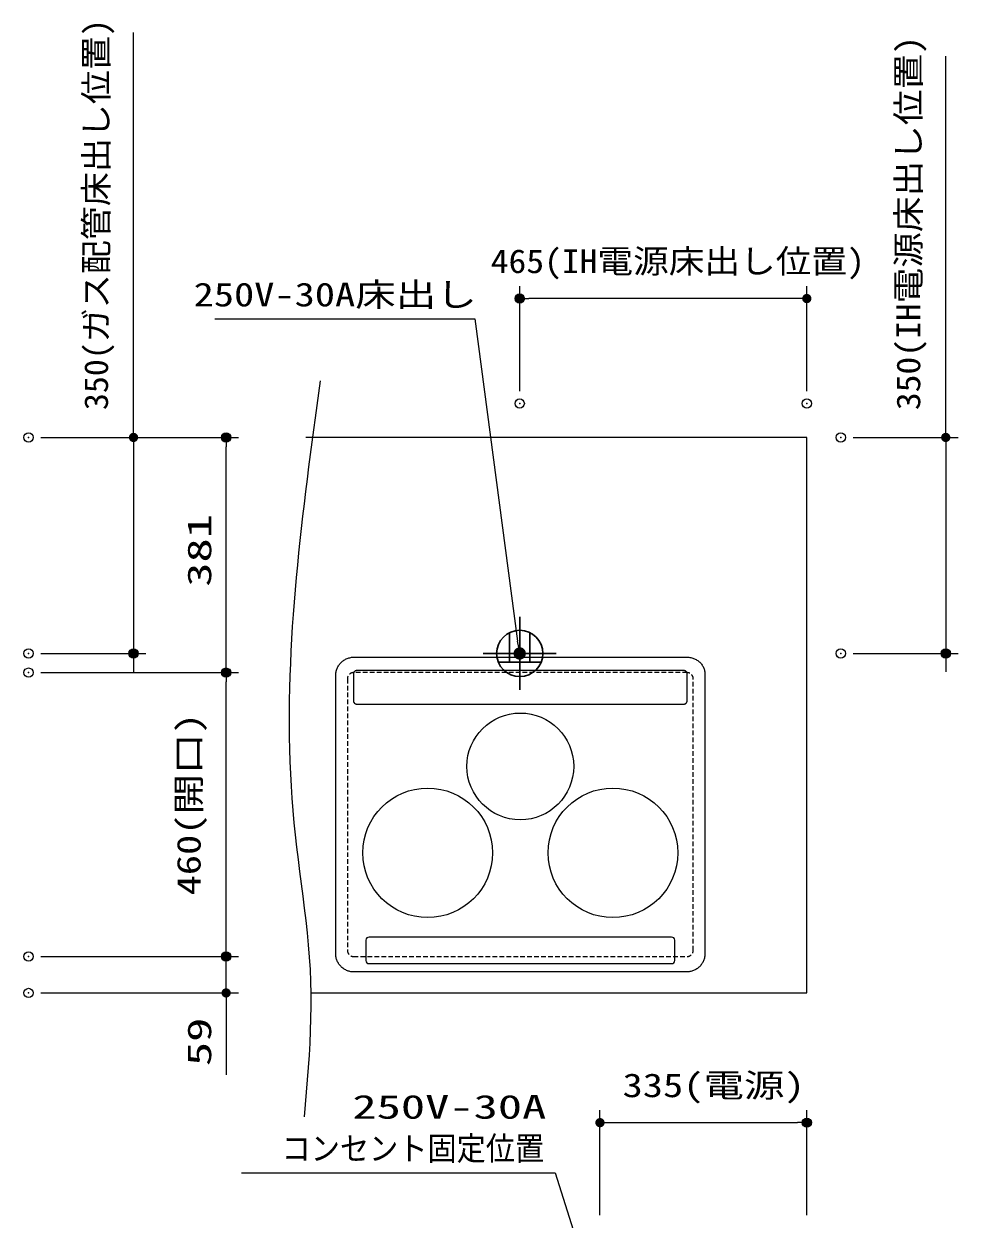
# Model space of a CAD drawing. Units: millimetres, scale not verified. Extents: x -9797 to 9797, y -4555 to 4555.
# Drawn here: x -4976 to -3463, y 619 to 2555 of the extents above; entities that cross this region are included whole.
import ezdxf
from ezdxf.enums import TextEntityAlignment as Align

# ---------------------------------------------------------------- set-up
doc = ezdxf.new("R2010")
doc.units = ezdxf.units.MM
doc.header["$LTSCALE"] = 30
doc.header["$PDMODE"] = 32
doc.header["$PDSIZE"] = 15
doc.linetypes.add('USER2', pattern=[0.375, 0.25, -0.125])
for name, color, linetype, lineweight in [('0-2_0', 7, 'Continuous', 25), ('0-3_DEFPOINTS', 7, 'Continuous', 25), ('0-6_細線ﾚｲﾔｰ', 91, 'Continuous', 9), ('0-7_寸法ﾚｲﾔｰ', 30, 'Continuous', 13), ('0-8_1', 7, 'Continuous', 25)]:
    doc.layers.add(name, color=color, linetype=linetype, lineweight=lineweight)
doc.styles.add('ＭＳ ゴシック', font='')
doc.styles.get('ＭＳ ゴシック').set_extended_font_data('MS Gothic')

# ---------------------------------------------------------------- blocks, each defined once
blk = doc.blocks.new('_DOT')
at = {"layer": '0-2_0', "color": 30}
blk.add_line((-15, 0), (-30, 0), dxfattribs=at)
for points in [[(0, 0), (-15, 0), (-14.88, 1.88)], [(0, 0), (-14.88, -1.88), (-15, 0)], [(0, 0), (-14.88, 1.88), (-14.53, 3.73)], [(0, 0), (-14.53, -3.73), (-14.88, -1.88)], [(0, 0), (-14.53, 3.73), (-13.95, 5.52)], [(0, 0), (-13.95, -5.52), (-14.53, -3.73)], [(0, 0), (-13.95, 5.52), (-13.14, 7.23)], [(0, 0), (-13.14, -7.23), (-13.95, -5.52)], [(0, 0), (-13.14, 7.23), (-12.14, 8.82)], [(0, 0), (-12.14, -8.82), (-13.14, -7.23)], [(0, 0), (-12.14, 8.82), (-10.93, 10.27)], [(0, 0), (-10.93, -10.27), (-12.14, -8.82)], [(0, 0), (-10.93, 10.27), (-9.56, 11.56)], [(0, 0), (-9.56, -11.56), (-10.93, -10.27)], [(0, 0), (-9.56, 11.56), (-8.04, 12.66)], [(0, 0), (-8.04, -12.66), (-9.56, -11.56)], [(0, 0), (-8.04, 12.66), (-6.39, 13.57)], [(0, 0), (-6.39, -13.57), (-8.04, -12.66)], [(0, 0), (-6.39, 13.57), (-4.64, 14.27)], [(0, 0), (-4.64, -14.27), (-6.39, -13.57)], [(0, 0), (-4.64, 14.27), (-2.81, 14.73)], [(0, 0), (-2.81, -14.73), (-4.64, -14.27)], [(0, 0), (-2.81, 14.73), (-0.94, 14.97)], [(0, 0), (-0.94, -14.97), (-2.81, -14.73)], [(0, 0), (-0.94, 14.97), (0.94, 14.97)], [(0, 0), (0.94, -14.97), (-0.94, -14.97)], [(0, 0), (0.94, 14.97), (2.81, 14.73)], [(0, 0), (2.81, 14.73), (4.64, 14.27)], [(0, 0), (4.64, 14.27), (6.39, 13.57)], [(0, 0), (6.39, 13.57), (8.04, 12.66)], [(0, 0), (8.04, 12.66), (9.56, 11.56)], [(0, 0), (9.56, 11.56), (10.93, 10.27)], [(0, 0), (10.93, 10.27), (12.14, 8.82)], [(0, 0), (12.14, 8.82), (13.14, 7.23)], [(0, 0), (13.14, 7.23), (13.95, 5.52)], [(0, 0), (13.95, 5.52), (14.53, 3.73)], [(0, 0), (14.53, 3.73), (14.88, 1.88)], [(0, 0), (14.88, 1.88), (15, 0)], [(0, 0), (2.81, -14.73), (0.94, -14.97)], [(0, 0), (4.64, -14.27), (2.81, -14.73)], [(0, 0), (6.39, -13.57), (4.64, -14.27)], [(0, 0), (8.04, -12.66), (6.39, -13.57)], [(0, 0), (9.56, -11.56), (8.04, -12.66)], [(0, 0), (10.93, -10.27), (9.56, -11.56)], [(0, 0), (12.14, -8.82), (10.93, -10.27)], [(0, 0), (13.14, -7.23), (12.14, -8.82)], [(0, 0), (13.95, -5.52), (13.14, -7.23)], [(0, 0), (14.53, -3.73), (13.95, -5.52)], [(0, 0), (14.88, -1.88), (14.53, -3.73)], [(0, 0), (15, 0), (14.88, -1.88)]]:
    blk.add_solid(points, dxfattribs=at)

msp = doc.modelspace()

# ---------------------------------------------------------------- linework, layer by layer
at = {"layer": '0-2_0', "color": 1, "lineweight": 30}
for p, q in [((-4173.07, 1594.11), (-4173.07, 1475.89)), ((-4189.61, 1568.66), (-4189.61, 1520.8)), ((-4156.53, 1568.66), (-4156.53, 1520.8)), ((-4113.96, 1535), (-4232.19, 1535)), ((-4207.78, 1520.8), (-4138.37, 1520.8))]:
    msp.add_line(p, q, dxfattribs=at)
at = {"layer": '0-2_0'}
for points in [[(-4496.33, 1976.8), (-4499.06, 1956.87), (-4501.78, 1936.94), (-4504.48, 1917.01), (-4507.17, 1897.08), (-4509.82, 1877.15), (-4512.44, 1857.22), (-4515.02, 1837.29), (-4517.54, 1817.37), (-4520.01, 1797.44), (-4522.42, 1777.52), (-4524.75, 1757.6), (-4527, 1737.68), (-4529.17, 1717.76), (-4531.25, 1697.85), (-4533.22, 1677.94), (-4535.09, 1658.03), (-4536.84, 1638.13), (-4538.48, 1618.22), (-4539.98, 1598.33), (-4541.34, 1578.43), (-4542.57, 1558.54), (-4543.64, 1538.65), (-4544.56, 1518.77), (-4545.31, 1498.9), (-4545.89, 1479.02), (-4546.29, 1459.15), (-4546.5, 1439.29), (-4546.52, 1419.43), (-4546.34, 1399.58), (-4545.95, 1379.74), (-4545.35, 1359.9), (-4544.52, 1340.06), (-4543.47, 1320.23), (-4542.18, 1300.41), (-4540.65, 1280.6), (-4538.86, 1260.79), (-4536.82, 1240.99), (-4534.56, 1221.19), (-4532.13, 1201.4)], [(-4511.6, 985), (-3708.07, 985), (-3708.07, 1885), (-4519.37, 1885)], [(-4471.08, 1499.28), (-4471.06, 1500.53), (-4470.96, 1502.07), (-4470.78, 1503.59), (-4470.53, 1505.08), (-4470.2, 1506.55), (-4469.8, 1507.99), (-4469.32, 1509.4), (-4468.78, 1510.78), (-4468.18, 1512.13), (-4467.51, 1513.43), (-4466.77, 1514.71), (-4465.98, 1515.94), (-4465.13, 1517.12), (-4464.23, 1518.27), (-4463.27, 1519.37), (-4462.26, 1520.41), (-4461.19, 1521.41), (-4460.09, 1522.36), (-4458.93, 1523.25), (-4457.73, 1524.09), (-4456.49, 1524.87), (-4455.21, 1525.58), (-4453.9, 1526.24), (-4452.54, 1526.83), (-4451.16, 1527.35), (-4449.74, 1527.81), (-4448.29, 1528.19), (-4446.82, 1528.5), (-4445.32, 1528.74), (-4443.8, 1528.9), (-4442.25, 1528.98), (-4441.06, 1528.99), (-4437.87, 1528.99), (-4431.68, 1528.99), (-4422.71, 1528.99), (-4411.18, 1528.99), (-4397.28, 1528.99), (-4381.24, 1528.99), (-4363.27, 1528.99)], [(-4363.27, 1528.99), (-4343.58, 1528.99), (-4322.37, 1528.99), (-4299.87, 1528.99), (-4276.29, 1528.99), (-4251.83, 1528.99), (-4226.7, 1528.99), (-4201.13, 1528.99), (-4175.32, 1528.99), (-4149.48, 1528.99), (-4123.83, 1528.99), (-4098.58, 1528.99), (-4073.93, 1528.99), (-4050.11, 1528.99), (-4027.31, 1528.99), (-4005.77, 1528.99), (-3985.68, 1528.99), (-3967.25, 1528.99), (-3950.71, 1528.99), (-3936.26, 1528.99), (-3924.11, 1528.99), (-3914.48, 1528.99), (-3907.58, 1528.99), (-3903.62, 1528.99), (-3902.29, 1528.99), (-3900.65, 1528.93), (-3899.03, 1528.79), (-3897.45, 1528.57), (-3895.89, 1528.27), (-3894.37, 1527.91), (-3892.89, 1527.47), (-3891.44, 1526.97), (-3890.03, 1526.39), (-3888.66, 1525.75), (-3887.33, 1525.05), (-3886.05, 1524.29), (-3884.82, 1523.47), (-3883.64, 1522.59), (-3882.5, 1521.66), (-3881.43, 1520.67)], [(-3881.43, 1520.67), (-3880.4, 1519.63), (-3879.44, 1518.55), (-3878.53, 1517.41), (-3877.68, 1516.24), (-3876.9, 1515.02), (-3876.19, 1513.76), (-3875.54, 1512.46), (-3874.96, 1511.12), (-3874.45, 1509.75), (-3874.02, 1508.35), (-3873.66, 1506.92), (-3873.38, 1505.45), (-3873.18, 1503.97), (-3873.07, 1502.45), (-3873.03, 1500.92), (-3873.08, 1499.36)], [(-4468.64, 1036.85), (-4469.19, 1038.22), (-4469.68, 1039.62), (-4470.1, 1041.05), (-4470.45, 1042.52), (-4470.73, 1044), (-4470.92, 1045.52), (-4471.04, 1047.05), (-4471.08, 1048.61), (-4471.08, 1049.96), (-4471.08, 1053.91), (-4471.08, 1060.27), (-4471.08, 1068.87), (-4471.08, 1079.53), (-4471.08, 1092.08), (-4471.08, 1106.33), (-4471.08, 1122.1), (-4471.08, 1139.23), (-4471.08, 1157.54), (-4471.08, 1176.84), (-4471.08, 1196.96), (-4471.08, 1217.72), (-4471.08, 1238.95), (-4471.08, 1260.47), (-4471.08, 1282.1), (-4471.08, 1303.66), (-4471.08, 1324.98), (-4471.08, 1345.87), (-4471.08, 1366.17), (-4471.08, 1385.69), (-4471.08, 1404.26), (-4471.08, 1421.7), (-4471.08, 1437.84), (-4471.08, 1452.49), (-4471.08, 1465.47), (-4471.08, 1476.62), (-4471.08, 1485.75), (-4471.08, 1492.69), (-4471.08, 1497.26), (-4471.08, 1499.28)], [(-4442.39, 1502.66), (-4442.43, 1502.38), (-4442.46, 1502.1), (-4442.48, 1501.81), (-4442.48, 1501.6), (-4442.48, 1501.39), (-4442.48, 1500.96), (-4442.48, 1500.3), (-4442.48, 1499.45), (-4442.48, 1498.41), (-4442.48, 1497.2), (-4442.48, 1495.84), (-4442.48, 1494.35), (-4442.48, 1492.73), (-4442.48, 1491.01), (-4442.48, 1489.2), (-4442.48, 1487.32), (-4442.48, 1485.38), (-4442.48, 1483.39), (-4442.48, 1481.38), (-4442.48, 1479.36), (-4442.48, 1477.35), (-4442.48, 1475.36), (-4442.48, 1473.41), (-4442.48, 1471.51), (-4442.48, 1469.68), (-4442.48, 1467.93), (-4442.48, 1466.29), (-4442.48, 1464.76), (-4442.48, 1463.36), (-4442.48, 1462.12), (-4442.48, 1461.04), (-4442.48, 1460.13), (-4442.48, 1459.43), (-4442.48, 1458.93), (-4442.48, 1458.67), (-4442.48, 1458.5), (-4442.47, 1458.21), (-4442.44, 1457.92), (-4442.4, 1457.64)], [(-4297.67, 1507.31), (-4319.31, 1507.31), (-4339.75, 1507.31), (-4358.77, 1507.31), (-4376.18, 1507.31), (-4391.79, 1507.31), (-4405.4, 1507.31), (-4416.82, 1507.31), (-4425.85, 1507.31), (-4432.3, 1507.31), (-4435.97, 1507.31), (-4436.87, 1507.31), (-4437.16, 1507.3), (-4437.45, 1507.27), (-4437.73, 1507.23), (-4438.01, 1507.18), (-4438.28, 1507.11), (-4438.55, 1507.03), (-4438.82, 1506.93), (-4439.07, 1506.83), (-4439.32, 1506.71), (-4439.57, 1506.58), (-4439.81, 1506.44), (-4440.03, 1506.29), (-4440.26, 1506.12), (-4440.47, 1505.95), (-4440.67, 1505.77), (-4440.87, 1505.58), (-4441.06, 1505.37), (-4441.23, 1505.16), (-4441.4, 1504.95), (-4441.56, 1504.72), (-4441.7, 1504.49), (-4441.84, 1504.24), (-4441.96, 1504), (-4442.07, 1503.74), (-4442.17, 1503.48), (-4442.25, 1503.21), (-4442.33, 1502.94), (-4442.39, 1502.66)], [(-3903.03, 1505.27), (-3903.21, 1505.47), (-3903.4, 1505.67), (-3903.6, 1505.86), (-3903.81, 1506.03), (-3904.03, 1506.2), (-3904.26, 1506.36), (-3904.49, 1506.51), (-3904.73, 1506.64), (-3904.98, 1506.77), (-3905.23, 1506.88), (-3905.49, 1506.98), (-3905.76, 1507.07), (-3906.03, 1507.14), (-3906.3, 1507.2), (-3906.59, 1507.25), (-3906.87, 1507.29), (-3907.16, 1507.3), (-3907.46, 1507.31), (-3909.59, 1507.31), (-3914.61, 1507.31), (-3922.31, 1507.31), (-3932.5, 1507.31), (-3944.99, 1507.31), (-3959.57, 1507.31), (-3976.06, 1507.31), (-3994.26, 1507.31), (-4013.98, 1507.31), (-4035.01, 1507.31), (-4057.17, 1507.31), (-4080.26, 1507.31), (-4104.08, 1507.31), (-4128.44, 1507.31), (-4153.14, 1507.31), (-4178, 1507.31), (-4202.8, 1507.31), (-4227.37, 1507.31), (-4251.5, 1507.31), (-4275, 1507.31), (-4297.67, 1507.31)], [(-3901.7, 1464.01), (-3901.7, 1465.47), (-3901.7, 1467.05), (-3901.7, 1468.75), (-3901.7, 1470.54), (-3901.7, 1472.4), (-3901.7, 1474.33), (-3901.7, 1476.3), (-3901.7, 1478.31), (-3901.7, 1480.32), (-3901.7, 1482.34), (-3901.7, 1484.34), (-3901.7, 1486.3), (-3901.7, 1488.22), (-3901.7, 1490.07), (-3901.7, 1491.84), (-3901.7, 1493.51), (-3901.7, 1495.08), (-3901.7, 1496.51), (-3901.7, 1497.8), (-3901.7, 1498.92), (-3901.7, 1499.88), (-3901.7, 1500.64), (-3901.7, 1501.19), (-3901.7, 1501.52), (-3901.7, 1501.65), (-3901.71, 1501.95), (-3901.73, 1502.23), (-3901.77, 1502.52), (-3901.82, 1502.8), (-3901.89, 1503.07), (-3901.97, 1503.34), (-3902.06, 1503.61), (-3902.16, 1503.86), (-3902.28, 1504.11), (-3902.41, 1504.36), (-3902.55, 1504.6), (-3902.7, 1504.83), (-3902.86, 1505.05), (-3903.03, 1505.27)], [(-3873.08, 1499.36), (-3873.08, 1498.01), (-3873.08, 1494.06), (-3873.08, 1487.7), (-3873.08, 1479.1), (-3873.08, 1468.44), (-3873.08, 1455.9), (-3873.08, 1441.65), (-3873.08, 1425.87), (-3873.08, 1408.74), (-3873.08, 1390.43), (-3873.08, 1371.13), (-3873.08, 1351.01), (-3873.08, 1330.25), (-3873.08, 1309.02), (-3873.08, 1287.5), (-3873.08, 1265.87), (-3873.08, 1244.31), (-3873.08, 1222.99), (-3873.08, 1202.1), (-3873.08, 1181.8), (-3873.08, 1162.28), (-3873.08, 1143.71), (-3873.08, 1126.27), (-3873.08, 1110.13), (-3873.08, 1095.48), (-3873.08, 1082.5), (-3873.08, 1071.35), (-3873.08, 1062.22), (-3873.08, 1055.28), (-3873.08, 1050.71), (-3873.08, 1048.69), (-3873.11, 1047.44), (-3873.21, 1045.9), (-3873.39, 1044.38), (-3873.64, 1042.89), (-3873.97, 1041.42), (-3874.37, 1039.98), (-3874.85, 1038.57), (-3875.39, 1037.19)], [(-4442.4, 1457.64), (-4442.34, 1457.36), (-4442.27, 1457.09), (-4442.19, 1456.82), (-4442.1, 1456.56), (-4441.99, 1456.3), (-4441.87, 1456.05), (-4441.74, 1455.81), (-4441.59, 1455.57), (-4441.44, 1455.34), (-4441.28, 1455.12), (-4441.1, 1454.91), (-4440.92, 1454.71), (-4440.72, 1454.51), (-4440.52, 1454.33), (-4440.31, 1454.15), (-4440.09, 1453.98), (-4439.86, 1453.83), (-4439.63, 1453.68), (-4439.39, 1453.55), (-4439.14, 1453.43), (-4438.88, 1453.32), (-4438.62, 1453.22), (-4438.35, 1453.14), (-4438.08, 1453.07), (-4437.8, 1453.01), (-4437.52, 1452.97), (-4437.23, 1452.94), (-4436.94, 1452.92), (-4436.61, 1452.92), (-4435.07, 1452.92), (-4431.95, 1452.92), (-4427.27, 1452.92), (-4421.04, 1452.92), (-4413.26, 1452.92), (-4403.94, 1452.92), (-4393.08, 1452.92), (-4380.71, 1452.92), (-4366.82, 1452.92), (-4351.43, 1452.92)], [(-4351.43, 1452.92), (-4334.54, 1452.92), (-4316.16, 1452.92), (-4296.31, 1452.92), (-4274.98, 1452.92), (-4252.19, 1452.92), (-4227.94, 1452.92), (-4202.25, 1452.92), (-4175.12, 1452.92), (-4146.57, 1452.92), (-4116.59, 1452.92), (-4085.2, 1452.92), (-4052.41, 1452.92), (-4018.22, 1452.92), (-3982.65, 1452.92), (-3945.7, 1452.92), (-3907.38, 1452.92)], [(-3907.39, 1452.92), (-3907.1, 1452.93), (-3906.81, 1452.95), (-3906.53, 1452.99), (-3906.25, 1453.04), (-3905.97, 1453.1), (-3905.7, 1453.18), (-3905.44, 1453.27), (-3905.18, 1453.37), (-3904.93, 1453.49), (-3904.68, 1453.61), (-3904.44, 1453.75), (-3904.21, 1453.9), (-3903.99, 1454.06), (-3903.77, 1454.23), (-3903.56, 1454.41), (-3903.37, 1454.6), (-3903.18, 1454.8), (-3903, 1455.01), (-3902.83, 1455.23), (-3902.67, 1455.45), (-3902.52, 1455.68), (-3902.38, 1455.92), (-3902.26, 1456.17), (-3902.14, 1456.42), (-3902.04, 1456.68), (-3901.95, 1456.95), (-3901.87, 1457.22), (-3901.81, 1457.49), (-3901.76, 1457.78), (-3901.73, 1458.06), (-3901.7, 1458.35), (-3901.7, 1458.62), (-3901.7, 1458.76), (-3901.7, 1459.14), (-3901.7, 1459.74), (-3901.7, 1460.54), (-3901.7, 1461.53), (-3901.7, 1462.69), (-3901.7, 1464.01)], [(-4532.13, 1201.4), (-4529.59, 1181.61), (-4527, 1161.82), (-4524.43, 1142.04), (-4521.93, 1122.24), (-4519.56, 1102.44), (-4517.38, 1082.64), (-4515.46, 1062.83), (-4513.85, 1043), (-4512.61, 1023.17), (-4511.79, 1003.32), (-4511.39, 983.45), (-4511.37, 963.58), (-4511.69, 943.69), (-4512.31, 923.79), (-4513.2, 903.88), (-4514.32, 883.97), (-4515.63, 864.05), (-4517.08, 844.12), (-4518.66, 824.19), (-4520.3, 804.26), (-4521.99, 784.33)], [(-4168.86, 1018.99), (-4194.69, 1018.99), (-4220.34, 1018.99), (-4245.6, 1018.99), (-4270.25, 1018.99), (-4294.07, 1018.99), (-4316.86, 1018.99), (-4338.41, 1018.99), (-4358.5, 1018.99), (-4376.92, 1018.99), (-4393.46, 1018.99), (-4407.91, 1018.99), (-4420.06, 1018.99), (-4429.69, 1018.99), (-4436.59, 1018.99), (-4440.56, 1018.99), (-4441.86, 1018.99), (-4443.41, 1019.05), (-4444.94, 1019.19), (-4446.45, 1019.41), (-4447.93, 1019.7), (-4449.38, 1020.07), (-4450.81, 1020.5), (-4452.2, 1021.01), (-4453.56, 1021.58), (-4454.89, 1022.22), (-4456.18, 1022.92), (-4457.43, 1023.69), (-4458.63, 1024.51), (-4459.8, 1025.38), (-4460.92, 1026.32), (-4461.99, 1027.3), (-4463.02, 1028.34), (-4463.99, 1029.43), (-4464.91, 1030.56), (-4465.78, 1031.73), (-4466.58, 1032.95), (-4467.33, 1034.21), (-4468.02, 1035.51), (-4468.64, 1036.85)], [(-3875.39, 1037.19), (-3875.99, 1035.84), (-3876.66, 1034.54), (-3877.39, 1033.27), (-3878.19, 1032.04), (-3879.04, 1030.85), (-3879.94, 1029.7), (-3880.9, 1028.61), (-3881.91, 1027.56), (-3882.98, 1026.56), (-3884.09, 1025.61), (-3885.24, 1024.72), (-3886.44, 1023.89), (-3887.68, 1023.11), (-3888.96, 1022.39), (-3890.28, 1021.74), (-3891.63, 1021.15), (-3893.02, 1020.62), (-3894.43, 1020.17), (-3895.88, 1019.79), (-3897.36, 1019.48), (-3898.85, 1019.24), (-3900.38, 1019.08), (-3901.92, 1019), (-3903.11, 1018.99), (-3906.31, 1018.99), (-3912.49, 1018.99), (-3921.46, 1018.99), (-3933, 1018.99), (-3946.89, 1018.99), (-3962.93, 1018.99), (-3980.91, 1018.99), (-4000.6, 1018.99), (-4021.8, 1018.99), (-4044.3, 1018.99), (-4067.89, 1018.99), (-4092.35, 1018.99), (-4117.47, 1018.99), (-4143.04, 1018.99), (-4168.86, 1018.99)]]:
    msp.add_lwpolyline(points, dxfattribs=at)
at = {"layer": '0-2_0', "color": 1, "lineweight": 30}
msp.add_circle((-4173.07, 1535), 37.5, dxfattribs=at)
at = {"layer": '0-2_0'}
for centre, radius in [((-4172.09, 1351.99), 86.5), ((-4322.09, 1211.99), 105), ((-4022.09, 1211.99), 105)]:
    msp.add_circle(centre, radius, dxfattribs=at)
at = {"layer": '0-3_DEFPOINTS'}
for p in [(-4173.07, 2110), (-4173.07, 1940), (-3708.07, 1940), (-4968.56, 1885), (-4648.56, 1885), (-3653.07, 1885), (-4968.56, 1535), (-4798.56, 1535), (-3653.07, 1535), (-3483.07, 1535), (-4968.56, 1504), (-4648.56, 1504), (-4968.56, 1044), (-4648.56, 1044), (-4968.56, 985), (-3708.07, 774.86)]:
    msp.add_point(p, dxfattribs=at)
at = {"layer": '0-6_細線ﾚｲﾔｰ', "linetype": 'USER2'}
for p, q in [((-4452.07, 1494), (-4452.07, 1054)), ((-3902.07, 1504), (-4442.07, 1504)), ((-3892.07, 1054), (-3892.07, 1494)), ((-4442.07, 1044), (-3902.07, 1044))]:
    msp.add_line(p, q, dxfattribs=at)
for centre, start, end in [((-4442.07, 1494), 90, 180), ((-3902.07, 1494), 0, 90), ((-4442.07, 1054), 180, 270), ((-3902.07, 1054), 270, 0)]:
    msp.add_arc(centre, 10, start, end, dxfattribs=at)
at = {"layer": '0-7_寸法ﾚｲﾔｰ'}
for p, q in [((-4798.56, 1885), (-4798.56, 2541.29)), ((-3483.07, 1885), (-3483.07, 2502.43)), ((-4173.07, 1960), (-4173.07, 2130)), ((-3708.07, 1960), (-3708.07, 2130)), ((-3723.07, 2110), (-4158.07, 2110)), ((-4798.56, 1900), (-4798.56, 1915)), ((-3483.07, 1900), (-3483.07, 1915)), ((-4948.56, 1885), (-4628.56, 1885)), ((-4948.56, 1885), (-4778.56, 1885)), ((-4798.56, 1885), (-4798.56, 1535)), ((-3633.07, 1885), (-3463.07, 1885)), ((-3483.07, 1885), (-3483.07, 1535)), ((-4648.56, 1519), (-4648.56, 1870)), ((-4948.56, 1535), (-4778.56, 1535)), ((-3633.07, 1535), (-3463.07, 1535)), ((-4798.56, 1520), (-4798.56, 1505)), ((-3483.07, 1520), (-3483.07, 1505)), ((-4948.56, 1504), (-4628.56, 1504)), ((-4948.56, 1504), (-4628.56, 1504)), ((-4648.56, 1059), (-4648.56, 1489)), ((-4648.56, 1059), (-4648.56, 1074)), ((-4948.56, 1044), (-4628.56, 1044)), ((-4948.56, 1044), (-4628.56, 1044)), ((-4648.56, 985), (-4648.56, 1044)), ((-4948.56, 985), (-4628.56, 985)), ((-4648.56, 985), (-4648.56, 852.14)), ((-4648.56, 970), (-4648.56, 955)), ((-4043.07, 624.86), (-4043.07, 794.86)), ((-3708.07, 624.86), (-3708.07, 794.86)), ((-4028.07, 774.86), (-3723.07, 774.86))]:
    msp.add_line(p, q, dxfattribs=at)
for points in [[(-4666.86, 2077.19), (-4245.76, 2077.19), (-4176.44, 1554.71)], [(-4623.47, 693.83), (-4115.76, 693.83), (-4050.72, 488.34)]]:
    msp.add_lwpolyline(points, dxfattribs=at)
at = {"layer": '0-8_1'}
for p, q in [((-4422.09, 1070.49), (-4422.09, 1037.54)), ((-3927.09, 1075.49), (-4417.09, 1075.49)), ((-3922.09, 1037.54), (-3922.09, 1070.49)), ((-4417.09, 1032.54), (-3927.09, 1032.54))]:
    msp.add_line(p, q, dxfattribs=at)
for centre, start, end in [((-4417.09, 1070.49), 90, 180), ((-3927.09, 1070.49), 0, 90), ((-4417.09, 1037.54), 180, 270), ((-3927.09, 1037.54), 270, 0)]:
    msp.add_arc(centre, 5, start, end, dxfattribs=at)

# ---------------------------------------------------------------- block references
at = {"layer": '0-7_寸法ﾚｲﾔｰ'}
for p, xscale, yscale, rotation in [((-4173.07, 2110), 0.5, 0.5, 180), ((-4798.56, 1885), 0.5, 0.5, 270), ((-3483.07, 1885), 0.5, 0.5, 270), ((-4648.56, 1885), 0.5, 0.5, 90), ((-4173.07, 1535), 0.6666667, 0.6666667, 279.70043), ((-4798.56, 1535), 0.5, 0.5, 90), ((-3483.07, 1535), 0.5, 0.5, 90), ((-4648.56, 1504), 0.5, 0.5, 270), ((-4648.56, 1504), 0.5, 0.5, 90), ((-4648.56, 1044), 0.5, 0.5, 270), ((-4648.56, 1044), 0.5, 0.5, 270), ((-4648.56, 985), 0.5, 0.5, 90), ((-4043.07, 774.86), 0.5, 0.5, 180)]:
    msp.add_blockref('_DOT', p, dxfattribs=dict(at, xscale=xscale, yscale=yscale, rotation=rotation))
at = {"layer": '0-7_寸法ﾚｲﾔｰ', "xscale": 0.5, "yscale": 0.5}
for p in [(-3708.07, 2110), (-3708.07, 774.86)]:
    msp.add_blockref('_DOT', p, dxfattribs=at)

# ---------------------------------------------------------------- texts
at = {"layer": '0-7_寸法ﾚｲﾔｰ', "style": 'ＭＳ ゴシック'}
for s, height, width, p in [('350(ガス配管床出し位置)', 38.48, 1.05, (-4828.3, 1929.29)), ('350(IH電源床出し位置)', 38.49, 1.1, (-3512.81, 1929.29)), ('381', 38.49, 1.5, (-4661.16, 1643.07)), ('460(開口)', 38.49, 1.25, (-4678.3, 1143.14)), ('59', 38.49, 1.5, (-4661.16, 866.43))]:
    msp.add_text(s, height=height, rotation=90, dxfattribs=dict(at, width=width)).set_placement(p, align=Align.BOTTOM_LEFT)
for s, width, p in [('465(IH電源床出し位置)', 1.1, (-4220, 2139.74)), ('335(電源)', 1.25, (-4006.43, 804.61))]:
    msp.add_text(s, height=38.49, dxfattribs=dict(at, width=width)).set_placement(p, align=Align.BOTTOM_LEFT)
at = {"layer": '0-7_寸法ﾚｲﾔｰ', "color": 7, "style": 'ＭＳ ゴシック'}
for s, height, width, p in [('250V-30A床出し', 38.48, 1.25, (-4701.21, 2085.74)), ('250V-30A', 38.48, 1.5, (-4444.07, 769.74)), ('コンセント固定位置', 38.49, 0.9, (-4558.74, 702.34))]:
    msp.add_text(s, height=height, dxfattribs=dict(at, width=width)).set_placement(p, align=Align.BOTTOM_LEFT)

doc.saveas('drawing.dxf')
